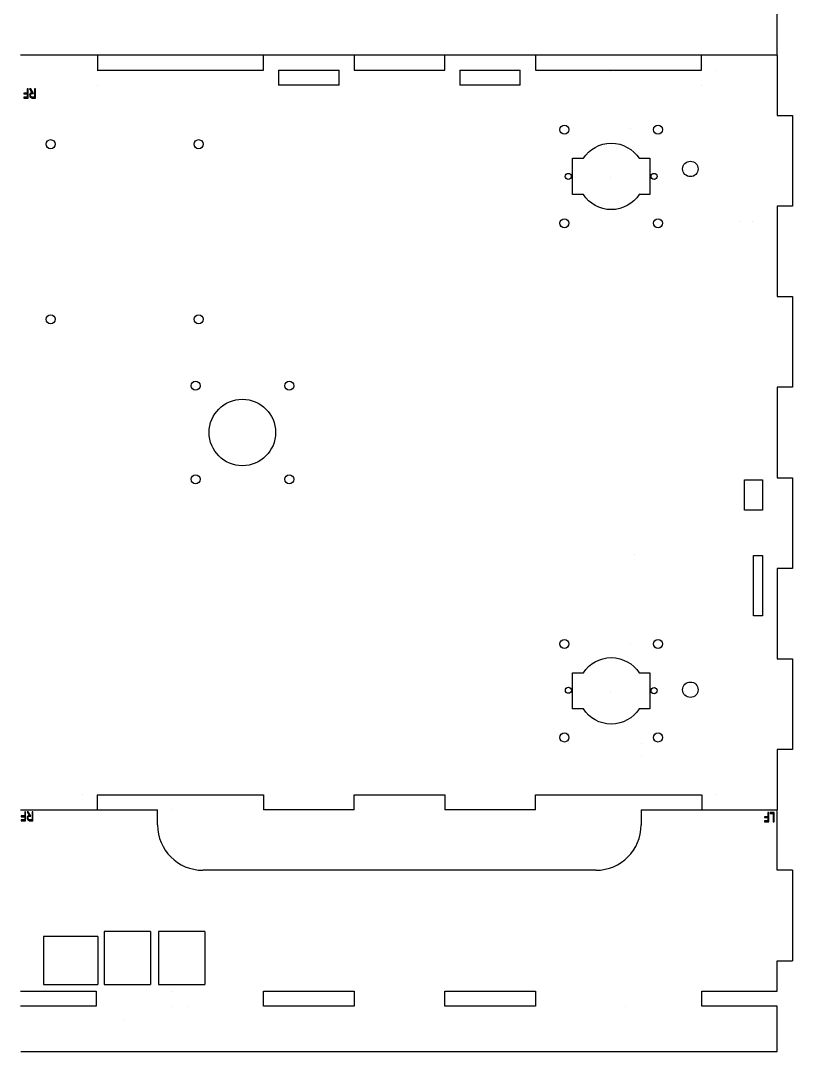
# Model space of a CAD drawing. Extents: x -455 to 382, y -289 to 302.
# Drawn here: x 126.8 to 382.3, y -289 to 52.4 of the extents above; entities that cross this region are included whole.
import ezdxf

# ---------------------------------------------------------------- set-up
doc = ezdxf.new("R2010")
doc.units = 0
doc.header["$MEASUREMENT"] = 0
doc.layers.add('EBENE_2', color=7, linetype='CONTINUOUS')

msp = doc.modelspace()

# ---------------------------------------------------------------- linework, layer by layer
at = {"layer": 'EBENE_2', "color": 1}
for points in [[(377.3025, 40.9998), (377.3025, 40.9998), (377.3025, 70.9983), (377.3025, 70.9983)], [(377.1778, 40.9998), (377.1778, 40.9998), (126.8426, 40.9998), (126.8426, 40.9998)], [(147.2427, 40.9998), (147.2427, 40.9998), (147.2427, 40.9998), (147.2427, 40.9998)], [(147.2427, 40.9998), (147.2427, 40.9998), (147.2427, 40.9998), (147.2427, 40.9998)], [(150.5803, 40.9998), (150.5803, 40.9998), (150.5803, 40.9998), (150.5803, 40.9998)], [(152.2439, 40.9998), (152.2439, 40.9998), (152.2439, 36.0002), (152.2439, 36.0002)], [(177.2409, 40.9998), (177.2409, 40.9998), (177.2409, 40.9998), (177.2409, 40.9998)], [(207.2394, 40.9998), (207.2394, 40.9998), (207.2394, 40.9998), (207.2394, 40.9998)], [(207.2394, 36.0002), (207.2394, 36.0002), (207.2394, 40.9998), (207.2394, 40.9998)], [(237.2376, 40.9998), (237.2376, 40.9998), (237.2376, 36.0002), (237.2376, 36.0002)], [(237.2376, 40.9998), (237.2376, 40.9998), (237.2376, 40.9998), (237.2376, 40.9998)], [(267.2358, 36.0002), (267.2358, 36.0002), (267.2358, 40.9998), (267.2358, 40.9998)], [(267.2358, 40.9998), (267.2358, 40.9998), (267.2358, 40.9998), (267.2358, 40.9998)], [(297.2343, 40.9998), (297.2343, 40.9998), (297.2343, 40.9998), (297.2343, 40.9998)], [(297.2343, 40.9998), (297.2343, 40.9998), (297.2343, 36.0002), (297.2343, 36.0002)], [(327.2325, 40.9998), (327.2325, 40.9998), (327.2325, 40.9998), (327.2325, 40.9998)], [(352.2291, 40.9998), (352.2291, 40.9998), (352.2291, 40.9998), (352.2291, 40.9998)], [(352.2291, 36.0002), (352.2291, 36.0002), (352.2291, 40.9998), (352.2291, 40.9998)], [(377.2274, 40.9998), (377.2274, 40.9998), (377.2274, 40.9998), (377.2274, 40.9998)], [(377.3094, 40.9998), (377.3094, 40.9998), (377.3094, 21.0013), (377.3094, 21.0013)], [(152.1936, 36.0002), (152.1936, 36.0002), (207.2394, 36.0002), (207.2394, 36.0002)], [(152.2426, 36.0002), (152.2426, 36.0002), (152.2426, 36.0002), (152.2426, 36.0002)], [(152.2426, 36.0002), (152.2426, 36.0002), (152.2426, 36.0002), (152.2426, 36.0002)], [(152.2439, 36.0002), (152.2439, 36.0002), (152.2439, 36.0002), (152.2439, 36.0002)], [(172.2414, 36.0002), (172.2414, 36.0002), (172.2414, 36.0002), (172.2414, 36.0002)], [(212.2389, 36.0002), (212.2389, 36.0002), (232.2377, 36.0002), (232.2377, 36.0002)], [(212.2389, 36.0002), (212.2389, 36.0002), (212.2389, 31.0007), (212.2389, 31.0007)], [(232.2377, 31.0007), (232.2377, 31.0007), (232.2377, 36.0002), (232.2377, 36.0002)], [(237.2376, 36.0002), (237.2376, 36.0002), (267.2358, 36.0002), (267.2358, 36.0002)], [(272.2353, 36.0002), (272.2353, 36.0002), (292.2345, 36.0002), (292.2345, 36.0002)], [(272.2353, 36.0002), (272.2353, 36.0002), (272.2353, 31.0007), (272.2353, 31.0007)], [(292.2345, 31.0007), (292.2345, 31.0007), (292.2345, 36.0002), (292.2345, 36.0002)], [(297.2343, 36.0002), (297.2343, 36.0002), (352.227, 36.0002), (352.227, 36.0002)], [(322.2575, 35.704), (322.2575, 35.704), (322.2575, 35.704), (322.2575, 35.704)], [(332.2324, 36.0002), (332.2324, 36.0002), (332.2324, 36.0002), (332.2324, 36.0002)], [(333.5825, 36.0002), (333.5825, 36.0002), (333.5825, 36.0002), (333.5825, 36.0002)], [(352.2312, 36.0002), (352.2312, 36.0002), (352.2312, 36.0002), (352.2312, 36.0002)], [(352.2312, 36.0002), (352.2312, 36.0002), (352.2312, 36.0002), (352.2312, 36.0002)], [(357.2307, 36.0002), (357.2307, 36.0002), (357.2307, 36.0002), (357.2307, 36.0002)], [(152.2426, 31.0007), (152.2426, 31.0007), (152.2426, 31.0007), (152.2426, 31.0007)], [(232.2377, 31.0007), (232.2377, 31.0007), (212.2389, 31.0007), (212.2389, 31.0007)], [(292.2345, 31.0007), (292.2345, 31.0007), (272.2353, 31.0007), (272.2353, 31.0007)], [(352.2312, 31.0007), (352.2312, 31.0007), (352.2312, 31.0007), (352.2312, 31.0007)], [(377.3094, 21.0013), (377.3094, 21.0013), (382.3096, 21.0013), (382.3096, 21.0013)], [(382.3096, 21.0013), (382.3096, 21.0013), (382.3096, -8.9972), (382.3096, -8.9972)], [(328.7019, 16.5317), (328.7019, 16.5317), (328.7019, 16.5317), (328.7019, 16.5317)], [(328.7019, 16.5317), (328.7019, 16.5317), (328.7019, 16.5317), (328.7019, 16.5317)], [(322.0976, 0.3884), (322.0976, 0.3884), (322.0976, 0.3884), (322.0976, 0.3884)], [(382.3096, -8.9972), (382.3096, -8.9972), (377.3094, -8.9972), (377.3094, -8.9972)], [(377.3094, -8.9972), (377.3094, -8.9972), (377.3094, -38.9956), (377.3094, -38.9956)], [(365.2282, -13.9969), (365.2282, -13.9969), (365.2282, -13.9969), (365.2282, -13.9969)], [(369.2279, -13.9969), (369.2279, -13.9969), (369.2279, -13.9969), (369.2279, -13.9969)], [(377.3094, -38.9956), (377.3094, -38.9956), (382.3096, -38.9956), (382.3096, -38.9956)], [(382.3096, -38.9956), (382.3096, -38.9956), (382.3096, -68.9938), (382.3096, -68.9938)], [(382.3096, -68.9938), (382.3096, -68.9938), (377.3094, -68.9938), (377.3094, -68.9938)], [(377.3094, -68.9938), (377.3094, -68.9938), (377.3094, -98.9921), (377.3094, -98.9921)], [(377.3094, -98.9921), (377.3094, -98.9921), (382.3096, -98.9921), (382.3096, -98.9921)], [(382.3096, -98.9921), (382.3096, -98.9921), (382.3096, -128.9905), (382.3096, -128.9905)], [(366.4644, -109.7118), (366.4644, -109.7118), (366.4644, -99.712), (366.4644, -99.712)], [(366.4644, -99.712), (366.4644, -99.712), (372.4636, -99.712), (372.4636, -99.712)], [(372.4636, -99.712), (372.4636, -99.712), (372.4636, -109.7118), (372.4636, -109.7118)], [(372.4636, -109.7118), (372.4636, -109.7118), (366.4644, -109.7118), (366.4644, -109.7118)], [(330.0294, -124.5632), (330.0294, -124.5632), (330.0294, -124.5632), (330.0294, -124.5632)], [(369.4643, -144.7113), (369.4643, -144.7113), (369.4643, -124.7126), (369.4643, -124.7126)], [(369.4643, -124.7126), (369.4643, -124.7126), (372.4642, -124.7126), (372.4642, -124.7126)], [(372.4642, -124.7126), (372.4642, -124.7126), (372.4642, -144.7113), (372.4642, -144.7113)], [(382.3096, -128.9905), (382.3096, -128.9905), (377.3094, -128.9905), (377.3094, -128.9905)], [(377.3094, -128.9905), (377.3094, -128.9905), (377.3094, -158.9888), (377.3094, -158.9888)], [(372.4642, -144.7113), (372.4642, -144.7113), (369.4643, -144.7113), (369.4643, -144.7113)], [(328.7019, -153.8601), (328.7019, -153.8601), (328.7019, -153.8601), (328.7019, -153.8601)], [(328.7019, -153.8601), (328.7019, -153.8601), (328.7019, -153.8601), (328.7019, -153.8601)], [(377.3094, -158.9888), (377.3094, -158.9888), (382.3096, -158.9888), (382.3096, -158.9888)], [(382.3096, -158.9888), (382.3096, -158.9888), (382.3096, -188.987), (382.3096, -188.987)], [(322.0976, -170.0033), (322.0976, -170.0033), (322.0976, -170.0033), (322.0976, -170.0033)], [(332.2296, -186.9871), (332.2296, -186.9871), (332.2296, -186.9871), (332.2296, -186.9871)], [(332.2296, -186.9871), (332.2296, -186.9871), (332.2296, -186.9871), (332.2296, -186.9871)], [(332.2296, -190.9869), (332.2296, -190.9869), (332.2296, -190.9869), (332.2296, -190.9869)], [(382.3096, -188.987), (382.3096, -188.987), (377.3094, -188.987), (377.3094, -188.987)], [(377.3094, -188.987), (377.3094, -188.987), (377.3094, -208.986), (377.3094, -208.986)], [(147.2427, -203.9861), (147.2427, -203.9861), (147.2427, -203.9861), (147.2427, -203.9861)], [(147.2427, -203.9861), (147.2427, -203.9861), (147.2427, -203.9861), (147.2427, -203.9861)], [(152.1936, -203.9861), (152.1936, -203.9861), (207.2394, -203.9861), (207.2394, -203.9861)], [(152.2439, -208.986), (152.2439, -208.986), (152.2439, -203.9861), (152.2439, -203.9861)], [(174.0659, -203.9861), (174.0659, -203.9861), (174.0659, -203.9861), (174.0659, -203.9861)], [(207.2394, -203.9861), (207.2394, -203.9861), (207.2394, -208.986), (207.2394, -208.986)], [(237.2376, -203.9861), (237.2376, -203.9861), (267.2358, -203.9861), (267.2358, -203.9861)], [(237.2376, -208.986), (237.2376, -208.986), (237.2376, -203.9861), (237.2376, -203.9861)], [(267.2358, -203.9861), (267.2358, -203.9861), (267.2358, -208.986), (267.2358, -208.986)], [(297.2343, -203.9861), (297.2343, -203.9861), (352.2798, -203.9861), (352.2798, -203.9861)], [(297.2343, -208.986), (297.2343, -208.986), (297.2343, -203.9861), (297.2343, -203.9861)], [(327.2325, -203.9861), (327.2325, -203.9861), (327.2325, -203.9861), (327.2325, -203.9861)], [(352.3111, -203.9861), (352.3111, -203.9861), (352.3111, -208.986), (352.3111, -208.986)], [(357.2307, -203.9861), (357.2307, -203.9861), (357.2307, -203.9861), (357.2307, -203.9861)], [(126.735, -208.986), (126.735, -208.986), (172.1683, -208.986), (172.1683, -208.986)], [(126.8929, -208.986), (126.8929, -208.986), (126.8929, -208.986), (126.8929, -208.986)], [(151.8912, -208.986), (151.8912, -208.986), (151.8912, -208.986), (151.8912, -208.986)], [(172.1683, -213.9857), (172.1683, -213.9857), (172.1683, -208.986), (172.1683, -208.986)], [(177.2409, -208.986), (177.2409, -208.986), (177.2409, -208.986), (177.2409, -208.986)], [(237.2376, -208.986), (237.2376, -208.986), (207.2394, -208.986), (207.2394, -208.986)], [(297.2343, -208.986), (297.2343, -208.986), (267.2358, -208.986), (267.2358, -208.986)], [(332.3051, -208.986), (332.3051, -208.986), (377.3025, -208.986), (377.3025, -208.986)], [(332.3051, -208.986), (332.3051, -208.986), (332.3051, -213.9857), (332.3051, -213.9857)], [(352.3111, -208.986), (352.3111, -208.986), (352.3111, -208.986), (352.3111, -208.986)], [(357.2307, -208.986), (357.2307, -208.986), (357.2307, -208.986), (357.2307, -208.986)], [(357.2307, -208.986), (357.2307, -208.986), (357.2307, -208.986), (357.2307, -208.986)], [(377.3025, -228.9848), (377.3025, -228.9848), (377.3025, -208.986), (377.3025, -208.986)], [(377.3094, -208.986), (377.3094, -208.986), (377.3094, -208.986), (377.3094, -208.986)], [(317.2655, -228.9848), (325.5496, -228.9848), (332.2648, -222.2694), (332.2648, -213.9857)], [(317.2307, -228.9848), (317.2307, -228.9848), (187.2427, -228.9848), (187.2427, -228.9848)], [(382.3024, -228.9848), (382.3024, -228.9848), (377.3025, -228.9848), (377.3025, -228.9848)], [(382.3024, -228.9848), (382.3024, -228.9848), (382.3024, -258.9831), (382.3024, -258.9831)], [(152.419, -250.9833), (152.419, -250.9833), (134.4205, -250.9833), (134.4205, -250.9833)], [(134.4205, -250.9833), (134.4205, -250.9833), (134.4205, -266.7825), (134.4205, -266.7825)], [(152.419, -250.9833), (152.419, -250.9833), (152.419, -266.7825), (152.419, -266.7825)], [(154.5192, -249.2835), (154.5192, -249.2835), (154.5192, -266.7825), (154.5192, -266.7825)], [(169.8182, -249.2835), (169.8182, -249.2835), (154.5192, -249.2835), (154.5192, -249.2835)], [(169.8182, -249.2835), (169.8182, -249.2835), (169.8182, -266.7825), (169.8182, -266.7825)], [(187.8174, -249.2835), (187.8174, -249.2835), (172.5181, -249.2835), (172.5181, -249.2835)], [(172.5181, -249.2835), (172.5181, -249.2835), (172.5181, -266.7825), (172.5181, -266.7825)], [(187.8174, -249.2835), (187.8174, -249.2835), (187.8174, -266.7825), (187.8174, -266.7825)], [(377.3025, -268.9825), (377.3025, -268.9825), (377.3025, -258.9831), (377.3025, -258.9831)], [(377.3025, -258.9831), (377.3025, -258.9831), (382.3024, -258.9831), (382.3024, -258.9831)], [(126.8177, -268.9825), (126.8177, -268.9825), (151.8168, -268.9825), (151.8168, -268.9825)], [(134.4205, -266.7825), (134.4205, -266.7825), (152.419, -266.7825), (152.419, -266.7825)], [(151.8168, -268.9825), (151.8168, -268.9825), (151.8168, -273.9822), (151.8168, -273.9822)], [(154.5192, -266.7825), (154.5192, -266.7825), (169.8182, -266.7825), (169.8182, -266.7825)], [(172.5181, -266.7825), (172.5181, -266.7825), (187.8174, -266.7825), (187.8174, -266.7825)], [(177.2409, -268.9825), (177.2409, -268.9825), (177.2409, -268.9825), (177.2409, -268.9825)], [(177.2409, -268.9825), (177.2409, -268.9825), (177.2409, -268.9825), (177.2409, -268.9825)], [(207.2394, -273.9822), (207.2394, -273.9822), (207.2394, -268.9825), (207.2394, -268.9825)], [(207.2394, -268.9825), (207.2394, -268.9825), (237.2376, -268.9825), (237.2376, -268.9825)], [(237.2376, -268.9825), (237.2376, -268.9825), (237.2376, -273.9822), (237.2376, -273.9822)], [(267.2358, -273.9822), (267.2358, -273.9822), (267.2358, -268.9825), (267.2358, -268.9825)], [(267.2358, -268.9825), (267.2358, -268.9825), (297.2343, -268.9825), (297.2343, -268.9825)], [(297.2343, -268.9825), (297.2343, -268.9825), (297.2343, -273.9822), (297.2343, -273.9822)], [(352.3042, -273.9822), (352.3042, -273.9822), (352.3042, -268.9825), (352.3042, -268.9825)], [(352.3042, -268.9825), (352.3042, -268.9825), (377.3025, -268.9825), (377.3025, -268.9825)], [(357.2307, -268.9825), (357.2307, -268.9825), (357.2307, -268.9825), (357.2307, -268.9825)], [(357.2307, -268.9825), (357.2307, -268.9825), (357.2307, -268.9825), (357.2307, -268.9825)], [(151.8168, -273.9822), (151.8168, -273.9822), (126.8177, -273.9822), (126.8177, -273.9822)], [(177.2409, -273.9822), (177.2409, -273.9822), (177.2409, -273.9822), (177.2409, -273.9822)], [(182.1677, -273.9822), (182.1677, -273.9822), (182.1677, -273.9822), (182.1677, -273.9822)], [(237.2376, -273.9822), (237.2376, -273.9822), (207.2394, -273.9822), (207.2394, -273.9822)], [(297.2343, -273.9822), (297.2343, -273.9822), (267.2358, -273.9822), (267.2358, -273.9822)], [(327.2325, -273.9822), (327.2325, -273.9822), (327.2325, -273.9822), (327.2325, -273.9822)], [(327.2325, -273.9822), (327.2325, -273.9822), (327.2325, -273.9822), (327.2325, -273.9822)], [(377.3025, -273.9822), (377.3025, -273.9822), (352.3042, -273.9822), (352.3042, -273.9822)], [(377.3025, -288.9815), (377.3025, -288.9815), (377.3025, -273.9822), (377.3025, -273.9822)], [(161.0667, -278.895), (161.0667, -278.895), (161.0667, -278.895), (161.0667, -278.895)], [(126.8929, -288.9815), (126.8929, -288.9815), (377.2278, -288.9815), (377.2278, -288.9815)]]:
    msp.add_open_spline(points, degree=3, dxfattribs=at)
at = {"layer": 'EBENE_2'}
for points, knots in [([(129.3396, 29.7863), (129.3396, 29.7863), (129.3396, 26.7764), (129.3396, 26.7764), (129.3396, 26.7764), (129.3396, 26.7764), (127.8537, 26.7764), (127.8537, 26.7764), (127.8537, 26.7764), (127.8537, 26.7764), (127.8537, 27.072), (127.8537, 27.072), (127.8537, 27.072), (127.8537, 27.072), (129.0482, 27.072), (129.0482, 27.072), (129.0482, 27.072), (129.0482, 27.072), (129.0482, 28.1261), (129.0482, 28.1261), (129.0482, 28.1261), (129.0482, 28.1261), (127.8537, 28.1261), (127.8537, 28.1261), (127.8537, 28.1261), (127.8537, 28.1261), (127.8537, 28.4239), (127.8537, 28.4239), (127.8537, 28.4239), (127.8537, 28.4239), (129.0482, 28.4239), (129.0482, 28.4239), (129.0482, 28.4239), (129.0482, 28.4239), (129.0482, 29.7863), (129.0482, 29.7863), (129.0482, 29.7863), (129.0482, 29.7863), (129.3396, 29.7863), (129.3396, 29.7863)], [0, 0, 0, 0, 0.1, 0.1, 0.1, 0.1, 0.2, 0.2, 0.2, 0.2, 0.3, 0.3, 0.3, 0.3, 0.4, 0.4, 0.4, 0.4, 0.5, 0.5, 0.5, 0.5, 0.6, 0.6, 0.6, 0.6, 0.7, 0.7, 0.7, 0.7, 0.8, 0.8, 0.8, 0.8, 0.9, 0.9, 0.9, 0.9, 1, 1, 1, 1]), ([(131.4442, 27.072), (131.4442, 27.072), (131.4442, 29.7863), (131.4442, 29.7863), (131.4442, 29.7863), (131.4442, 29.7863), (131.7356, 29.7863), (131.7356, 29.7863), (131.7356, 29.7863), (131.7356, 29.7863), (131.7356, 26.7764), (131.7356, 26.7764), (131.7356, 26.7764), (131.7356, 26.7764), (130.9271, 26.7764), (130.9271, 26.7764), (130.9271, 26.7764), (130.7493, 26.7764), (130.6067, 26.7898), (130.4981, 26.8166), (130.4981, 26.8166), (130.3901, 26.8435), (130.2921, 26.8879), (130.2039, 26.95), (130.2039, 26.95), (130.0839, 27.0339), (129.9894, 27.1461), (129.9195, 27.2872), (129.9195, 27.2872), (129.8497, 27.4276), (129.8151, 27.5765), (129.8151, 27.7339), (129.8151, 27.7339), (129.8151, 27.9667), (129.8843, 28.1671), (130.0226, 28.335), (130.0226, 28.335), (130.1615, 28.5036), (130.3344, 28.5953), (130.5425, 28.6101), (130.5425, 28.6101), (130.5425, 28.6101), (129.8151, 29.7863), (129.8151, 29.7863), (129.8151, 29.7863), (129.8151, 29.7863), (130.1665, 29.7863), (130.1665, 29.7863), (130.1665, 29.7863), (130.1665, 29.7863), (131.0597, 28.335), (131.0597, 28.335), (131.0597, 28.335), (131.0597, 28.335), (130.7747, 28.335), (130.7747, 28.335), (130.7747, 28.335), (130.5842, 28.335), (130.4297, 28.2792), (130.3104, 28.1678), (130.3104, 28.1678), (130.1912, 28.0563), (130.1312, 27.9124), (130.1312, 27.7374), (130.1312, 27.7374), (130.1312, 27.6316), (130.1496, 27.5349), (130.1862, 27.4481), (130.1862, 27.4481), (130.2222, 27.3613), (130.2766, 27.2858), (130.3485, 27.2209), (130.3485, 27.2209), (130.4078, 27.1673), (130.479, 27.1292), (130.5623, 27.1059), (130.5623, 27.1059), (130.6456, 27.0833), (130.7944, 27.072), (131.0082, 27.072), (131.0082, 27.072), (131.0082, 27.072), (131.4442, 27.072), (131.4442, 27.072)], [0, 0, 0, 0, 0.04761905, 0.04761905, 0.04761905, 0.04761905, 0.0952381, 0.0952381, 0.0952381, 0.0952381, 0.14285714, 0.14285714, 0.14285714, 0.14285714, 0.19047619, 0.19047619, 0.19047619, 0.19047619, 0.23809524, 0.23809524, 0.23809524, 0.23809524, 0.28571429, 0.28571429, 0.28571429, 0.28571429, 0.33333333, 0.33333333, 0.33333333, 0.33333333, 0.38095238, 0.38095238, 0.38095238, 0.38095238, 0.42857143, 0.42857143, 0.42857143, 0.42857143, 0.47619048, 0.47619048, 0.47619048, 0.47619048, 0.52380952, 0.52380952, 0.52380952, 0.52380952, 0.57142857, 0.57142857, 0.57142857, 0.57142857, 0.61904762, 0.61904762, 0.61904762, 0.61904762, 0.66666667, 0.66666667, 0.66666667, 0.66666667, 0.71428571, 0.71428571, 0.71428571, 0.71428571, 0.76190476, 0.76190476, 0.76190476, 0.76190476, 0.80952381, 0.80952381, 0.80952381, 0.80952381, 0.85714286, 0.85714286, 0.85714286, 0.85714286, 0.9047619, 0.9047619, 0.9047619, 0.9047619, 0.95238095, 0.95238095, 0.95238095, 0.95238095, 1, 1, 1, 1]), ([(128.491, -209.6157), (128.491, -209.6157), (128.491, -212.6256), (128.491, -212.6256), (128.491, -212.6256), (128.491, -212.6256), (127.0051, -212.6256), (127.0051, -212.6256), (127.0051, -212.6256), (127.0051, -212.6256), (127.0051, -212.33), (127.0051, -212.33), (127.0051, -212.33), (127.0051, -212.33), (128.1996, -212.33), (128.1996, -212.33), (128.1996, -212.33), (128.1996, -212.33), (128.1996, -211.2759), (128.1996, -211.2759), (128.1996, -211.2759), (128.1996, -211.2759), (127.0051, -211.2759), (127.0051, -211.2759), (127.0051, -211.2759), (127.0051, -211.2759), (127.0051, -210.9781), (127.0051, -210.9781), (127.0051, -210.9781), (127.0051, -210.9781), (128.1996, -210.9781), (128.1996, -210.9781), (128.1996, -210.9781), (128.1996, -210.9781), (128.1996, -209.6157), (128.1996, -209.6157), (128.1996, -209.6157), (128.1996, -209.6157), (128.491, -209.6157), (128.491, -209.6157)], [0, 0, 0, 0, 0.1, 0.1, 0.1, 0.1, 0.2, 0.2, 0.2, 0.2, 0.3, 0.3, 0.3, 0.3, 0.4, 0.4, 0.4, 0.4, 0.5, 0.5, 0.5, 0.5, 0.6, 0.6, 0.6, 0.6, 0.7, 0.7, 0.7, 0.7, 0.8, 0.8, 0.8, 0.8, 0.9, 0.9, 0.9, 0.9, 1, 1, 1, 1]), ([(130.5956, -212.33), (130.5956, -212.33), (130.5956, -209.6157), (130.5956, -209.6157), (130.5956, -209.6157), (130.5956, -209.6157), (130.887, -209.6157), (130.887, -209.6157), (130.887, -209.6157), (130.887, -209.6157), (130.887, -212.6256), (130.887, -212.6256), (130.887, -212.6256), (130.887, -212.6256), (130.0785, -212.6256), (130.0785, -212.6256), (130.0785, -212.6256), (129.9007, -212.6256), (129.7581, -212.6122), (129.6495, -212.5854), (129.6495, -212.5854), (129.5415, -212.5585), (129.4435, -212.5141), (129.3553, -212.452), (129.3553, -212.452), (129.2353, -212.3681), (129.1408, -212.2559), (129.0709, -212.1148), (129.0709, -212.1148), (129.0011, -211.9744), (128.9665, -211.8255), (128.9665, -211.6681), (128.9665, -211.6681), (128.9665, -211.4353), (129.0357, -211.2349), (129.174, -211.067), (129.174, -211.067), (129.3129, -210.8984), (129.4858, -210.8067), (129.6939, -210.7919), (129.6939, -210.7919), (129.6939, -210.7919), (128.9665, -209.6157), (128.9665, -209.6157), (128.9665, -209.6157), (128.9665, -209.6157), (129.3179, -209.6157), (129.3179, -209.6157), (129.3179, -209.6157), (129.3179, -209.6157), (130.2111, -211.067), (130.2111, -211.067), (130.2111, -211.067), (130.2111, -211.067), (129.9261, -211.067), (129.9261, -211.067), (129.9261, -211.067), (129.7356, -211.067), (129.5811, -211.1228), (129.4618, -211.2342), (129.4618, -211.2342), (129.3426, -211.3457), (129.2826, -211.4896), (129.2826, -211.6646), (129.2826, -211.6646), (129.2826, -211.7704), (129.301, -211.8671), (129.3376, -211.9539), (129.3376, -211.9539), (129.3736, -212.0407), (129.428, -212.1162), (129.4999, -212.1811), (129.4999, -212.1811), (129.5592, -212.2347), (129.6304, -212.2728), (129.7137, -212.2961), (129.7137, -212.2961), (129.797, -212.3187), (129.9458, -212.33), (130.1596, -212.33), (130.1596, -212.33), (130.1596, -212.33), (130.5956, -212.33), (130.5956, -212.33)], [0, 0, 0, 0, 0.04761905, 0.04761905, 0.04761905, 0.04761905, 0.0952381, 0.0952381, 0.0952381, 0.0952381, 0.14285714, 0.14285714, 0.14285714, 0.14285714, 0.19047619, 0.19047619, 0.19047619, 0.19047619, 0.23809524, 0.23809524, 0.23809524, 0.23809524, 0.28571429, 0.28571429, 0.28571429, 0.28571429, 0.33333333, 0.33333333, 0.33333333, 0.33333333, 0.38095238, 0.38095238, 0.38095238, 0.38095238, 0.42857143, 0.42857143, 0.42857143, 0.42857143, 0.47619048, 0.47619048, 0.47619048, 0.47619048, 0.52380952, 0.52380952, 0.52380952, 0.52380952, 0.57142857, 0.57142857, 0.57142857, 0.57142857, 0.61904762, 0.61904762, 0.61904762, 0.61904762, 0.66666667, 0.66666667, 0.66666667, 0.66666667, 0.71428571, 0.71428571, 0.71428571, 0.71428571, 0.76190476, 0.76190476, 0.76190476, 0.76190476, 0.80952381, 0.80952381, 0.80952381, 0.80952381, 0.85714286, 0.85714286, 0.85714286, 0.85714286, 0.9047619, 0.9047619, 0.9047619, 0.9047619, 0.95238095, 0.95238095, 0.95238095, 0.95238095, 1, 1, 1, 1]), ([(374.5264, -209.889), (374.5264, -209.889), (374.5264, -212.8989), (374.5264, -212.8989), (374.5264, -212.8989), (374.5264, -212.8989), (373.0405, -212.8989), (373.0405, -212.8989), (373.0405, -212.8989), (373.0405, -212.8989), (373.0405, -212.6033), (373.0405, -212.6033), (373.0405, -212.6033), (373.0405, -212.6033), (374.235, -212.6033), (374.235, -212.6033), (374.235, -212.6033), (374.235, -212.6033), (374.235, -211.5492), (374.235, -211.5492), (374.235, -211.5492), (374.235, -211.5492), (373.0405, -211.5492), (373.0405, -211.5492), (373.0405, -211.5492), (373.0405, -211.5492), (373.0405, -211.2514), (373.0405, -211.2514), (373.0405, -211.2514), (373.0405, -211.2514), (374.235, -211.2514), (374.235, -211.2514), (374.235, -211.2514), (374.235, -211.2514), (374.235, -209.889), (374.235, -209.889), (374.235, -209.889), (374.235, -209.889), (374.5264, -209.889), (374.5264, -209.889)], [0, 0, 0, 0, 0.1, 0.1, 0.1, 0.1, 0.2, 0.2, 0.2, 0.2, 0.3, 0.3, 0.3, 0.3, 0.4, 0.4, 0.4, 0.4, 0.5, 0.5, 0.5, 0.5, 0.6, 0.6, 0.6, 0.6, 0.7, 0.7, 0.7, 0.7, 0.8, 0.8, 0.8, 0.8, 0.9, 0.9, 0.9, 0.9, 1, 1, 1, 1]), ([(374.9151, -209.889), (374.9151, -209.889), (376.2712, -209.889), (376.2712, -209.889), (376.2712, -209.889), (376.2712, -209.889), (376.2712, -212.8989), (376.2712, -212.8989), (376.2712, -212.8989), (376.2712, -212.8989), (375.9735, -212.8989), (375.9735, -212.8989), (375.9735, -212.8989), (375.9735, -212.8989), (375.9735, -210.1804), (375.9735, -210.1804), (375.9735, -210.1804), (375.9735, -210.1804), (374.9151, -210.1804), (374.9151, -210.1804), (374.9151, -210.1804), (374.9151, -210.1804), (374.9151, -209.889), (374.9151, -209.889)], [0, 0, 0, 0, 0.16666667, 0.16666667, 0.16666667, 0.16666667, 0.33333333, 0.33333333, 0.33333333, 0.33333333, 0.5, 0.5, 0.5, 0.5, 0.66666667, 0.66666667, 0.66666667, 0.66666667, 0.83333333, 0.83333333, 0.83333333, 0.83333333, 1, 1, 1, 1])]:
    msp.add_open_spline(points, degree=3, knots=knots, dxfattribs=at)
at = {"layer": 'EBENE_2', "color": 1}
for points, knots in [([(305.353, 16.3187), (305.353, 15.4905), (306.0248, 14.8188), (306.853, 14.8188), (306.853, 14.8188), (307.6812, 14.8188), (308.353, 15.4905), (308.353, 16.3187), (308.353, 16.3187), (308.353, 17.1476), (307.6812, 17.8187), (306.853, 17.8187), (306.853, 17.8187), (306.0248, 17.8187), (305.353, 17.1476), (305.353, 16.3187), (305.353, 16.3187), (305.353, 16.3187), (305.353, 16.3187), (305.353, 16.3187), (305.353, 16.3187), (305.353, 16.3187), (305.353, 16.3187), (305.353, 16.3187)], [0, 0, 0, 0, 0.16666667, 0.16666667, 0.16666667, 0.16666667, 0.33333333, 0.33333333, 0.33333333, 0.33333333, 0.5, 0.5, 0.5, 0.5, 0.66666667, 0.66666667, 0.66666667, 0.66666667, 0.83333333, 0.83333333, 0.83333333, 0.83333333, 1, 1, 1, 1]), ([(336.3513, 16.3187), (336.3513, 15.4905), (337.0228, 14.8188), (337.8513, 14.8188), (337.8513, 14.8188), (338.6795, 14.8188), (339.3513, 15.4905), (339.3513, 16.3187), (339.3513, 16.3187), (339.3513, 17.1476), (338.6795, 17.8187), (337.8513, 17.8187), (337.8513, 17.8187), (337.0228, 17.8187), (336.3513, 17.1476), (336.3513, 16.3187), (336.3513, 16.3187), (336.3513, 16.3187), (336.3513, 16.3187), (336.3513, 16.3187), (336.3513, 16.3187), (336.3513, 16.3187), (336.3513, 16.3187), (336.3513, 16.3187)], [0, 0, 0, 0, 0.16666667, 0.16666667, 0.16666667, 0.16666667, 0.33333333, 0.33333333, 0.33333333, 0.33333333, 0.5, 0.5, 0.5, 0.5, 0.66666667, 0.66666667, 0.66666667, 0.66666667, 0.83333333, 0.83333333, 0.83333333, 0.83333333, 1, 1, 1, 1]), ([(135.2455, 11.5018), (135.2455, 10.6733), (135.917, 10.0018), (136.7455, 10.0018), (136.7455, 10.0018), (137.5737, 10.0018), (138.2452, 10.6733), (138.2452, 11.5018), (138.2452, 11.5018), (138.2452, 12.33), (137.5737, 13.0015), (136.7455, 13.0015), (136.7455, 13.0015), (135.917, 13.0015), (135.2455, 12.33), (135.2455, 11.5018), (135.2455, 11.5018), (135.2455, 11.5018), (135.2455, 11.5018), (135.2455, 11.5018), (135.2455, 11.5018), (135.2455, 11.5018), (135.2455, 11.5018), (135.2455, 11.5018)], [0, 0, 0, 0, 0.16666667, 0.16666667, 0.16666667, 0.16666667, 0.33333333, 0.33333333, 0.33333333, 0.33333333, 0.5, 0.5, 0.5, 0.5, 0.66666667, 0.66666667, 0.66666667, 0.66666667, 0.83333333, 0.83333333, 0.83333333, 0.83333333, 1, 1, 1, 1]), ([(184.2424, 11.5018), (184.2424, 10.6733), (184.9142, 10.0018), (185.7424, 10.0018), (185.7424, 10.0018), (186.5709, 10.0018), (187.2424, 10.6733), (187.2424, 11.5018), (187.2424, 11.5018), (187.2424, 12.33), (186.5709, 13.0015), (185.7424, 13.0015), (185.7424, 13.0015), (184.9142, 13.0015), (184.2424, 12.33), (184.2424, 11.5018), (184.2424, 11.5018), (184.2424, 11.5018), (184.2424, 11.5018), (184.2424, 11.5018), (184.2424, 11.5018), (184.2424, 11.5018), (184.2424, 11.5018), (184.2424, 11.5018)], [0, 0, 0, 0, 0.16666667, 0.16666667, 0.16666667, 0.16666667, 0.33333333, 0.33333333, 0.33333333, 0.33333333, 0.5, 0.5, 0.5, 0.5, 0.66666667, 0.66666667, 0.66666667, 0.66666667, 0.83333333, 0.83333333, 0.83333333, 0.83333333, 1, 1, 1, 1]), ([(322.3518, 11.8191), (318.492, 11.8191), (315.0982, 9.8289), (313.1355, 6.8203), (313.1355, 6.8203), (313.1355, 6.8203), (309.5516, 6.8203), (309.5516, 6.8203), (309.5516, 6.8203), (309.5516, 6.8203), (309.5516, -5.1799), (309.5516, -5.1799), (309.5516, -5.1799), (309.5516, -5.1799), (313.1348, -5.1799), (313.1348, -5.1799), (313.1348, -5.1799), (315.0975, -8.189), (318.4913, -10.1797), (322.3518, -10.1797), (322.3518, -10.1797), (326.2128, -10.1797), (329.6065, -8.189), (331.5692, -5.1799), (331.5692, -5.1799), (331.5692, -5.1799), (335.1518, -5.1799), (335.1518, -5.1799), (335.1518, -5.1799), (335.1518, -5.1799), (335.1518, 6.8203), (335.1518, 6.8203), (335.1518, 6.8203), (335.1518, 6.8203), (331.5685, 6.8203), (331.5685, 6.8203), (331.5685, 6.8203), (329.6058, 9.8289), (326.2124, 11.8191), (322.3518, 11.8191)], [0, 0, 0, 0, 0.1, 0.1, 0.1, 0.1, 0.2, 0.2, 0.2, 0.2, 0.3, 0.3, 0.3, 0.3, 0.4, 0.4, 0.4, 0.4, 0.5, 0.5, 0.5, 0.5, 0.6, 0.6, 0.6, 0.6, 0.7, 0.7, 0.7, 0.7, 0.8, 0.8, 0.8, 0.8, 0.9, 0.9, 0.9, 0.9, 1, 1, 1, 1]), ([(345.9832, 3.3123), (345.9832, 1.8995), (347.1286, 0.754), (348.5415, 0.754), (348.5415, 0.754), (349.9543, 0.754), (351.0998, 1.8995), (351.0998, 3.3123), (351.0998, 3.3123), (351.0998, 4.7251), (349.9543, 5.8705), (348.5415, 5.8705), (348.5415, 5.8705), (347.1286, 5.8705), (345.9832, 4.7251), (345.9832, 3.3123), (345.9832, 3.3123), (345.9832, 3.3123), (345.9832, 3.3123), (345.9832, 3.3123), (345.9832, 3.3123), (345.9832, 3.3123), (345.9832, 3.3123), (345.9832, 3.3123)], [0, 0, 0, 0, 0.16666667, 0.16666667, 0.16666667, 0.16666667, 0.33333333, 0.33333333, 0.33333333, 0.33333333, 0.5, 0.5, 0.5, 0.5, 0.66666667, 0.66666667, 0.66666667, 0.66666667, 0.83333333, 0.83333333, 0.83333333, 0.83333333, 1, 1, 1, 1]), ([(307.1249, 0.8124), (307.1249, 0.2601), (307.5727, -0.1876), (308.125, -0.1876), (308.125, -0.1876), (308.6772, -0.1876), (309.1251, 0.2601), (309.1251, 0.8124), (309.1251, 0.8124), (309.1251, 1.3646), (308.6772, 1.8125), (308.125, 1.8125), (308.125, 1.8125), (307.5727, 1.8125), (307.1249, 1.3646), (307.1249, 0.8124), (307.1249, 0.8124), (307.1249, 0.8124), (307.1249, 0.8124), (307.1249, 0.8124), (307.1249, 0.8124), (307.1249, 0.8124), (307.1249, 0.8124), (307.1249, 0.8124)], [0, 0, 0, 0, 0.16666667, 0.16666667, 0.16666667, 0.16666667, 0.33333333, 0.33333333, 0.33333333, 0.33333333, 0.5, 0.5, 0.5, 0.5, 0.66666667, 0.66666667, 0.66666667, 0.66666667, 0.83333333, 0.83333333, 0.83333333, 0.83333333, 1, 1, 1, 1]), ([(337.5244, 0.8198), (337.5244, 1.372), (337.0765, 1.8197), (336.5243, 1.8197), (336.5243, 1.8197), (335.972, 1.8197), (335.5242, 1.372), (335.5242, 0.8198), (335.5242, 0.8198), (335.5242, 0.2675), (335.972, -0.1803), (336.5243, -0.1803), (336.5243, -0.1803), (337.0765, -0.1803), (337.5244, 0.2675), (337.5244, 0.8198), (337.5244, 0.8198), (337.5244, 0.8198), (337.5244, 0.8198), (337.5244, 0.8198), (337.5244, 0.8198), (337.5244, 0.8198), (337.5244, 0.8198), (337.5244, 0.8198)], [0, 0, 0, 0, 0.16666667, 0.16666667, 0.16666667, 0.16666667, 0.33333333, 0.33333333, 0.33333333, 0.33333333, 0.5, 0.5, 0.5, 0.5, 0.66666667, 0.66666667, 0.66666667, 0.66666667, 0.83333333, 0.83333333, 0.83333333, 0.83333333, 1, 1, 1, 1]), ([(305.353, -14.6794), (305.353, -15.5078), (306.0248, -16.1794), (306.853, -16.1794), (306.853, -16.1794), (307.6812, -16.1794), (308.353, -15.5078), (308.353, -14.6794), (308.353, -14.6794), (308.353, -13.851), (307.6812, -13.1796), (306.853, -13.1796), (306.853, -13.1796), (306.0248, -13.1796), (305.353, -13.851), (305.353, -14.6794), (305.353, -14.6794), (305.353, -14.6794), (305.353, -14.6794), (305.353, -14.6794), (305.353, -14.6794), (305.353, -14.6794), (305.353, -14.6794), (305.353, -14.6794)], [0, 0, 0, 0, 0.16666667, 0.16666667, 0.16666667, 0.16666667, 0.33333333, 0.33333333, 0.33333333, 0.33333333, 0.5, 0.5, 0.5, 0.5, 0.66666667, 0.66666667, 0.66666667, 0.66666667, 0.83333333, 0.83333333, 0.83333333, 0.83333333, 1, 1, 1, 1]), ([(336.3513, -14.6794), (336.3513, -15.5078), (337.0228, -16.1794), (337.8513, -16.1794), (337.8513, -16.1794), (338.6795, -16.1794), (339.3513, -15.5078), (339.3513, -14.6794), (339.3513, -14.6794), (339.3513, -13.851), (338.6795, -13.1796), (337.8513, -13.1796), (337.8513, -13.1796), (337.0228, -13.1796), (336.3513, -13.851), (336.3513, -14.6794), (336.3513, -14.6794), (336.3513, -14.6794), (336.3513, -14.6794), (336.3513, -14.6794), (336.3513, -14.6794), (336.3513, -14.6794), (336.3513, -14.6794), (336.3513, -14.6794)], [0, 0, 0, 0, 0.16666667, 0.16666667, 0.16666667, 0.16666667, 0.33333333, 0.33333333, 0.33333333, 0.33333333, 0.5, 0.5, 0.5, 0.5, 0.66666667, 0.66666667, 0.66666667, 0.66666667, 0.83333333, 0.83333333, 0.83333333, 0.83333333, 1, 1, 1, 1]), ([(135.2455, -46.4952), (135.2455, -47.3236), (135.917, -47.995), (136.7455, -47.995), (136.7455, -47.995), (137.5737, -47.995), (138.2452, -47.3236), (138.2452, -46.4952), (138.2452, -46.4952), (138.2452, -45.6667), (137.5737, -44.9952), (136.7455, -44.9952), (136.7455, -44.9952), (135.917, -44.9952), (135.2455, -45.6667), (135.2455, -46.4952), (135.2455, -46.4952), (135.2455, -46.4952), (135.2455, -46.4952), (135.2455, -46.4952), (135.2455, -46.4952), (135.2455, -46.4952), (135.2455, -46.4952), (135.2455, -46.4952)], [0, 0, 0, 0, 0.16666667, 0.16666667, 0.16666667, 0.16666667, 0.33333333, 0.33333333, 0.33333333, 0.33333333, 0.5, 0.5, 0.5, 0.5, 0.66666667, 0.66666667, 0.66666667, 0.66666667, 0.83333333, 0.83333333, 0.83333333, 0.83333333, 1, 1, 1, 1]), ([(184.2424, -46.4952), (184.2424, -47.3236), (184.9142, -47.995), (185.7424, -47.995), (185.7424, -47.995), (186.5709, -47.995), (187.2424, -47.3236), (187.2424, -46.4952), (187.2424, -46.4952), (187.2424, -45.6667), (186.5709, -44.9952), (185.7424, -44.9952), (185.7424, -44.9952), (184.9142, -44.9952), (184.2424, -45.6667), (184.2424, -46.4952), (184.2424, -46.4952), (184.2424, -46.4952), (184.2424, -46.4952), (184.2424, -46.4952), (184.2424, -46.4952), (184.2424, -46.4952), (184.2424, -46.4952), (184.2424, -46.4952)], [0, 0, 0, 0, 0.16666667, 0.16666667, 0.16666667, 0.16666667, 0.33333333, 0.33333333, 0.33333333, 0.33333333, 0.5, 0.5, 0.5, 0.5, 0.66666667, 0.66666667, 0.66666667, 0.66666667, 0.83333333, 0.83333333, 0.83333333, 0.83333333, 1, 1, 1, 1]), ([(183.2422, -68.4939), (183.2422, -69.3222), (183.9137, -69.9939), (184.7422, -69.9939), (184.7422, -69.9939), (185.5704, -69.9939), (186.2422, -69.3222), (186.2422, -68.4939), (186.2422, -68.4939), (186.2422, -67.6655), (185.5704, -66.9939), (184.7422, -66.9939), (184.7422, -66.9939), (183.9137, -66.9939), (183.2422, -67.6655), (183.2422, -68.4939), (183.2422, -68.4939), (183.2422, -68.4939), (183.2422, -68.4939), (183.2422, -68.4939), (183.2422, -68.4939), (183.2422, -68.4939), (183.2422, -68.4939), (183.2422, -68.4939)], [0, 0, 0, 0, 0.16666667, 0.16666667, 0.16666667, 0.16666667, 0.33333333, 0.33333333, 0.33333333, 0.33333333, 0.5, 0.5, 0.5, 0.5, 0.66666667, 0.66666667, 0.66666667, 0.66666667, 0.83333333, 0.83333333, 0.83333333, 0.83333333, 1, 1, 1, 1]), ([(214.2405, -68.4939), (214.2405, -69.3222), (214.912, -69.9939), (215.7405, -69.9939), (215.7405, -69.9939), (216.5687, -69.9939), (217.2402, -69.3222), (217.2402, -68.4939), (217.2402, -68.4939), (217.2402, -67.6655), (216.5687, -66.9939), (215.7405, -66.9939), (215.7405, -66.9939), (214.912, -66.9939), (214.2405, -67.6655), (214.2405, -68.4939), (214.2405, -68.4939), (214.2405, -68.4939), (214.2405, -68.4939), (214.2405, -68.4939), (214.2405, -68.4939), (214.2405, -68.4939), (214.2405, -68.4939), (214.2405, -68.4939)], [0, 0, 0, 0, 0.16666667, 0.16666667, 0.16666667, 0.16666667, 0.33333333, 0.33333333, 0.33333333, 0.33333333, 0.5, 0.5, 0.5, 0.5, 0.66666667, 0.66666667, 0.66666667, 0.66666667, 0.83333333, 0.83333333, 0.83333333, 0.83333333, 1, 1, 1, 1]), ([(189.2419, -83.993), (189.2419, -90.0678), (194.1667, -94.9924), (200.241, -94.9924), (200.241, -94.9924), (206.3161, -94.9924), (211.2406, -90.0678), (211.2406, -83.993), (211.2406, -83.993), (211.2406, -77.9183), (206.3161, -72.9937), (200.241, -72.9937), (200.241, -72.9937), (194.1667, -72.9937), (189.2419, -77.9183), (189.2419, -83.993), (189.2419, -83.993), (189.2419, -83.993), (189.2419, -83.993), (189.2419, -83.993), (189.2419, -83.993), (189.2419, -83.993), (189.2419, -83.993), (189.2419, -83.993)], [0, 0, 0, 0, 0.16666667, 0.16666667, 0.16666667, 0.16666667, 0.33333333, 0.33333333, 0.33333333, 0.33333333, 0.5, 0.5, 0.5, 0.5, 0.66666667, 0.66666667, 0.66666667, 0.66666667, 0.83333333, 0.83333333, 0.83333333, 0.83333333, 1, 1, 1, 1]), ([(183.2422, -99.4922), (183.2422, -100.3205), (183.9137, -100.992), (184.7422, -100.992), (184.7422, -100.992), (185.5704, -100.992), (186.2422, -100.3205), (186.2422, -99.4922), (186.2422, -99.4922), (186.2422, -98.6638), (185.5704, -97.9922), (184.7422, -97.9922), (184.7422, -97.9922), (183.9137, -97.9922), (183.2422, -98.6638), (183.2422, -99.4922), (183.2422, -99.4922), (183.2422, -99.4922), (183.2422, -99.4922), (183.2422, -99.4922), (183.2422, -99.4922), (183.2422, -99.4922), (183.2422, -99.4922), (183.2422, -99.4922)], [0, 0, 0, 0, 0.16666667, 0.16666667, 0.16666667, 0.16666667, 0.33333333, 0.33333333, 0.33333333, 0.33333333, 0.5, 0.5, 0.5, 0.5, 0.66666667, 0.66666667, 0.66666667, 0.66666667, 0.83333333, 0.83333333, 0.83333333, 0.83333333, 1, 1, 1, 1]), ([(214.2405, -99.4922), (214.2405, -100.3205), (214.912, -100.992), (215.7405, -100.992), (215.7405, -100.992), (216.5687, -100.992), (217.2402, -100.3205), (217.2402, -99.4922), (217.2402, -99.4922), (217.2402, -98.6638), (216.5687, -97.9922), (215.7405, -97.9922), (215.7405, -97.9922), (214.912, -97.9922), (214.2405, -98.6638), (214.2405, -99.4922), (214.2405, -99.4922), (214.2405, -99.4922), (214.2405, -99.4922), (214.2405, -99.4922), (214.2405, -99.4922), (214.2405, -99.4922), (214.2405, -99.4922), (214.2405, -99.4922)], [0, 0, 0, 0, 0.16666667, 0.16666667, 0.16666667, 0.16666667, 0.33333333, 0.33333333, 0.33333333, 0.33333333, 0.5, 0.5, 0.5, 0.5, 0.66666667, 0.66666667, 0.66666667, 0.66666667, 0.83333333, 0.83333333, 0.83333333, 0.83333333, 1, 1, 1, 1]), ([(305.353, -154.0122), (305.353, -154.8406), (306.0248, -155.512), (306.853, -155.512), (306.853, -155.512), (307.6812, -155.512), (308.353, -154.8406), (308.353, -154.0122), (308.353, -154.0122), (308.353, -153.1838), (307.6812, -152.5122), (306.853, -152.5122), (306.853, -152.5122), (306.0248, -152.5122), (305.353, -153.1838), (305.353, -154.0122), (305.353, -154.0122), (305.353, -154.0122), (305.353, -154.0122), (305.353, -154.0122), (305.353, -154.0122), (305.353, -154.0122), (305.353, -154.0122), (305.353, -154.0122)], [0, 0, 0, 0, 0.16666667, 0.16666667, 0.16666667, 0.16666667, 0.33333333, 0.33333333, 0.33333333, 0.33333333, 0.5, 0.5, 0.5, 0.5, 0.66666667, 0.66666667, 0.66666667, 0.66666667, 0.83333333, 0.83333333, 0.83333333, 0.83333333, 1, 1, 1, 1]), ([(336.3513, -154.0122), (336.3513, -154.8406), (337.0228, -155.512), (337.8513, -155.512), (337.8513, -155.512), (338.6795, -155.512), (339.3513, -154.8406), (339.3513, -154.0122), (339.3513, -154.0122), (339.3513, -153.1838), (338.6795, -152.5122), (337.8513, -152.5122), (337.8513, -152.5122), (337.0228, -152.5122), (336.3513, -153.1838), (336.3513, -154.0122), (336.3513, -154.0122), (336.3513, -154.0122), (336.3513, -154.0122), (336.3513, -154.0122), (336.3513, -154.0122), (336.3513, -154.0122), (336.3513, -154.0122), (336.3513, -154.0122)], [0, 0, 0, 0, 0.16666667, 0.16666667, 0.16666667, 0.16666667, 0.33333333, 0.33333333, 0.33333333, 0.33333333, 0.5, 0.5, 0.5, 0.5, 0.66666667, 0.66666667, 0.66666667, 0.66666667, 0.83333333, 0.83333333, 0.83333333, 0.83333333, 1, 1, 1, 1]), ([(322.3518, -158.5727), (318.492, -158.5727), (315.0982, -160.5629), (313.1355, -163.5715), (313.1355, -163.5715), (313.1355, -163.5715), (309.5516, -163.5715), (309.5516, -163.5715), (309.5516, -163.5715), (309.5516, -163.5715), (309.5516, -175.5716), (309.5516, -175.5716), (309.5516, -175.5716), (309.5516, -175.5716), (313.1348, -175.5716), (313.1348, -175.5716), (313.1348, -175.5716), (315.0975, -178.5808), (318.4913, -180.5715), (322.3518, -180.5715), (322.3518, -180.5715), (326.2128, -180.5715), (329.6065, -178.5808), (331.5692, -175.5716), (331.5692, -175.5716), (331.5692, -175.5716), (335.1518, -175.5716), (335.1518, -175.5716), (335.1518, -175.5716), (335.1518, -175.5716), (335.1518, -163.5715), (335.1518, -163.5715), (335.1518, -163.5715), (335.1518, -163.5715), (331.5685, -163.5715), (331.5685, -163.5715), (331.5685, -163.5715), (329.6058, -160.5629), (326.2124, -158.5727), (322.3518, -158.5727)], [0, 0, 0, 0, 0.1, 0.1, 0.1, 0.1, 0.2, 0.2, 0.2, 0.2, 0.3, 0.3, 0.3, 0.3, 0.4, 0.4, 0.4, 0.4, 0.5, 0.5, 0.5, 0.5, 0.6, 0.6, 0.6, 0.6, 0.7, 0.7, 0.7, 0.7, 0.8, 0.8, 0.8, 0.8, 0.9, 0.9, 0.9, 0.9, 1, 1, 1, 1]), ([(345.9832, -169.1961), (345.9832, -170.609), (347.1286, -171.7545), (348.5415, -171.7545), (348.5415, -171.7545), (349.9543, -171.7545), (351.0998, -170.609), (351.0998, -169.1961), (351.0998, -169.1961), (351.0998, -167.7833), (349.9543, -166.638), (348.5415, -166.638), (348.5415, -166.638), (347.1286, -166.638), (345.9832, -167.7833), (345.9832, -169.1961), (345.9832, -169.1961), (345.9832, -169.1961), (345.9832, -169.1961), (345.9832, -169.1961), (345.9832, -169.1961), (345.9832, -169.1961), (345.9832, -169.1961), (345.9832, -169.1961)], [0, 0, 0, 0, 0.16666667, 0.16666667, 0.16666667, 0.16666667, 0.33333333, 0.33333333, 0.33333333, 0.33333333, 0.5, 0.5, 0.5, 0.5, 0.66666667, 0.66666667, 0.66666667, 0.66666667, 0.83333333, 0.83333333, 0.83333333, 0.83333333, 1, 1, 1, 1]), ([(307.1645, -169.37), (307.1645, -169.9222), (307.6123, -170.3699), (308.1646, -170.3699), (308.1646, -170.3699), (308.7168, -170.3699), (309.1647, -169.9222), (309.1647, -169.37), (309.1647, -169.37), (309.1647, -168.8177), (308.7168, -168.3698), (308.1646, -168.3698), (308.1646, -168.3698), (307.6123, -168.3698), (307.1645, -168.8177), (307.1645, -169.37), (307.1645, -169.37), (307.1645, -169.37), (307.1645, -169.37), (307.1645, -169.37), (307.1645, -169.37), (307.1645, -169.37), (307.1645, -169.37), (307.1645, -169.37)], [0, 0, 0, 0, 0.16666667, 0.16666667, 0.16666667, 0.16666667, 0.33333333, 0.33333333, 0.33333333, 0.33333333, 0.5, 0.5, 0.5, 0.5, 0.66666667, 0.66666667, 0.66666667, 0.66666667, 0.83333333, 0.83333333, 0.83333333, 0.83333333, 1, 1, 1, 1]), ([(337.5148, -169.5114), (337.5148, -168.9591), (337.0669, -168.5114), (336.5146, -168.5114), (336.5146, -168.5114), (335.9624, -168.5114), (335.5145, -168.9591), (335.5145, -169.5114), (335.5145, -169.5114), (335.5145, -170.0636), (335.9624, -170.5115), (336.5146, -170.5115), (336.5146, -170.5115), (337.0669, -170.5115), (337.5148, -170.0636), (337.5148, -169.5114), (337.5148, -169.5114), (337.5148, -169.5114), (337.5148, -169.5114), (337.5148, -169.5114), (337.5148, -169.5114), (337.5148, -169.5114), (337.5148, -169.5114), (337.5148, -169.5114)], [0, 0, 0, 0, 0.16666667, 0.16666667, 0.16666667, 0.16666667, 0.33333333, 0.33333333, 0.33333333, 0.33333333, 0.5, 0.5, 0.5, 0.5, 0.66666667, 0.66666667, 0.66666667, 0.66666667, 0.83333333, 0.83333333, 0.83333333, 0.83333333, 1, 1, 1, 1]), ([(305.353, -185.0104), (305.353, -185.8387), (306.0248, -186.5103), (306.853, -186.5103), (306.853, -186.5103), (307.6812, -186.5103), (308.353, -185.8387), (308.353, -185.0104), (308.353, -185.0104), (308.353, -184.182), (307.6812, -183.5105), (306.853, -183.5105), (306.853, -183.5105), (306.0248, -183.5105), (305.353, -184.182), (305.353, -185.0104), (305.353, -185.0104), (305.353, -185.0104), (305.353, -185.0104), (305.353, -185.0104), (305.353, -185.0104), (305.353, -185.0104), (305.353, -185.0104), (305.353, -185.0104)], [0, 0, 0, 0, 0.16666667, 0.16666667, 0.16666667, 0.16666667, 0.33333333, 0.33333333, 0.33333333, 0.33333333, 0.5, 0.5, 0.5, 0.5, 0.66666667, 0.66666667, 0.66666667, 0.66666667, 0.83333333, 0.83333333, 0.83333333, 0.83333333, 1, 1, 1, 1]), ([(336.3513, -185.0104), (336.3513, -185.8387), (337.0228, -186.5103), (337.8513, -186.5103), (337.8513, -186.5103), (338.6795, -186.5103), (339.3513, -185.8387), (339.3513, -185.0104), (339.3513, -185.0104), (339.3513, -184.182), (338.6795, -183.5105), (337.8513, -183.5105), (337.8513, -183.5105), (337.0228, -183.5105), (336.3513, -184.182), (336.3513, -185.0104), (336.3513, -185.0104), (336.3513, -185.0104), (336.3513, -185.0104), (336.3513, -185.0104), (336.3513, -185.0104), (336.3513, -185.0104), (336.3513, -185.0104), (336.3513, -185.0104)], [0, 0, 0, 0, 0.16666667, 0.16666667, 0.16666667, 0.16666667, 0.33333333, 0.33333333, 0.33333333, 0.33333333, 0.5, 0.5, 0.5, 0.5, 0.66666667, 0.66666667, 0.66666667, 0.66666667, 0.83333333, 0.83333333, 0.83333333, 0.83333333, 1, 1, 1, 1]), ([(172.1683, -213.9857), (172.1683, -222.2694), (178.8835, -228.9848), (187.1676, -228.9848), (187.1676, -228.9848), (187.1676, -228.9848), (187.1676, -228.9848), (187.1676, -228.9848)], [0, 0, 0, 0, 0.5, 0.5, 0.5, 0.5, 1, 1, 1, 1])]:
    msp.add_open_spline(points, degree=3, knots=knots, dxfattribs=at)

doc.saveas('drawing.dxf')
